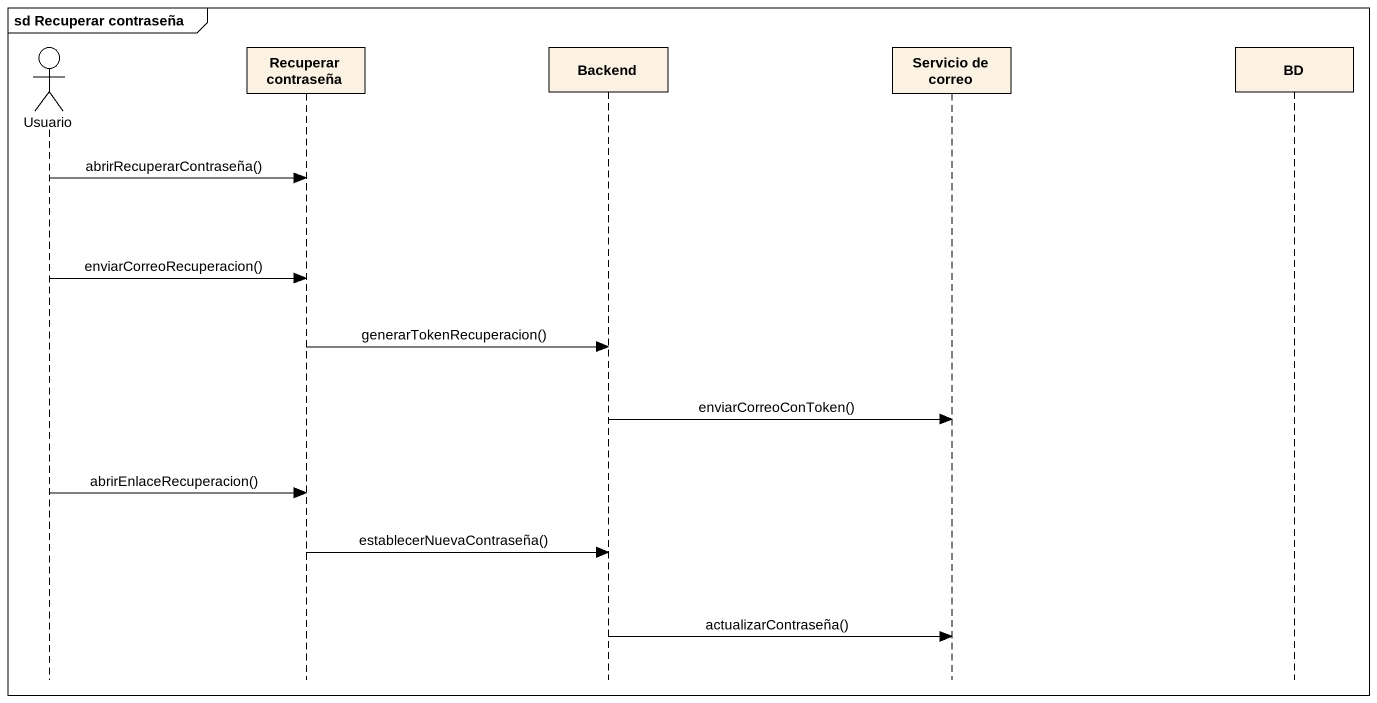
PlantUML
@startuml
mainframe sd Recuperar contraseña
hide footbox
actor Usuario
participant "Recuperar contraseña" as Recuperar_contraseña
participant Backend
participant "Servicio de correo" as Servicio_de_correo
participant BD

Usuario -> Recuperar_contraseña : abrirRecuperarContraseña()
Usuario -> Recuperar_contraseña : enviarCorreoRecuperacion()
Recuperar_contraseña -> Backend : generarTokenRecuperacion()
Backend -> Servicio_de_correo : enviarCorreoConToken()
Usuario -> Recuperar_contraseña : abrirEnlaceRecuperacion()
Recuperar_contraseña -> Backend : establecerNuevaContraseña()
Backend -> Servicio_de_correo : actualizarContraseña()
@enduml
